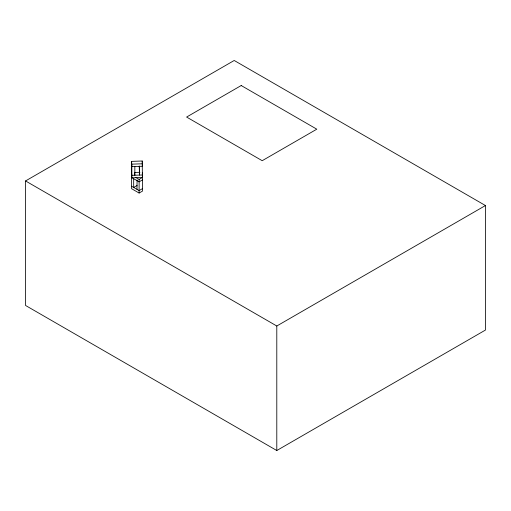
<?xml version="1.0" encoding="UTF-8"?>
<svg xmlns="http://www.w3.org/2000/svg" width="511" height="511" viewBox="0 0 511 511"><rect width="100%" height="100%" fill="white"/><g stroke="black" fill="none" stroke-linecap="round" stroke-linejoin="round"><path stroke-width="0.77" d="M25.55 180.945L234.204 60.483L485.45 205.537L485.45 330.055L276.796 450.517L25.55 305.463L25.55 180.945L276.796 326.005L485.45 205.537M135.671 177.413L139.113 179.393L142.518 177.432L142.301 175.35M142.518 179.885L139.113 181.852L131.544 177.483M137.082 185.487L133.678 187.448L133.678 178.716M142.518 188.623L139.113 190.59L131.544 186.221M139.113 193.043L142.518 191.082L142.224 161.003L131.544 161.38L131.544 188.68L139.113 193.043L139.113 179.393M131.544 161.38L131.838 164.152L142.518 163.782M134.597 172.463L139.937 172.277M131.544 175.03L131.838 177.802L142.518 177.432M142.301 164.152L142.518 166.235L131.838 166.612L131.544 163.833M142.301 172.89L142.518 174.973L131.838 175.343L131.544 172.571M134.623 173.159L134.84 175.241L134.84 166.503M276.796 326.005L276.796 450.517M142.224 161.003L142.224 162.236M139.516 166.343L139.516 175.075L139.222 165.947M137.082 179.923L136.986 189.357M131.838 164.152L131.838 177.802M241.205 85.535L186.604 117.057L262.2 160.703L316.801 129.181L241.205 85.535"/></g></svg>
